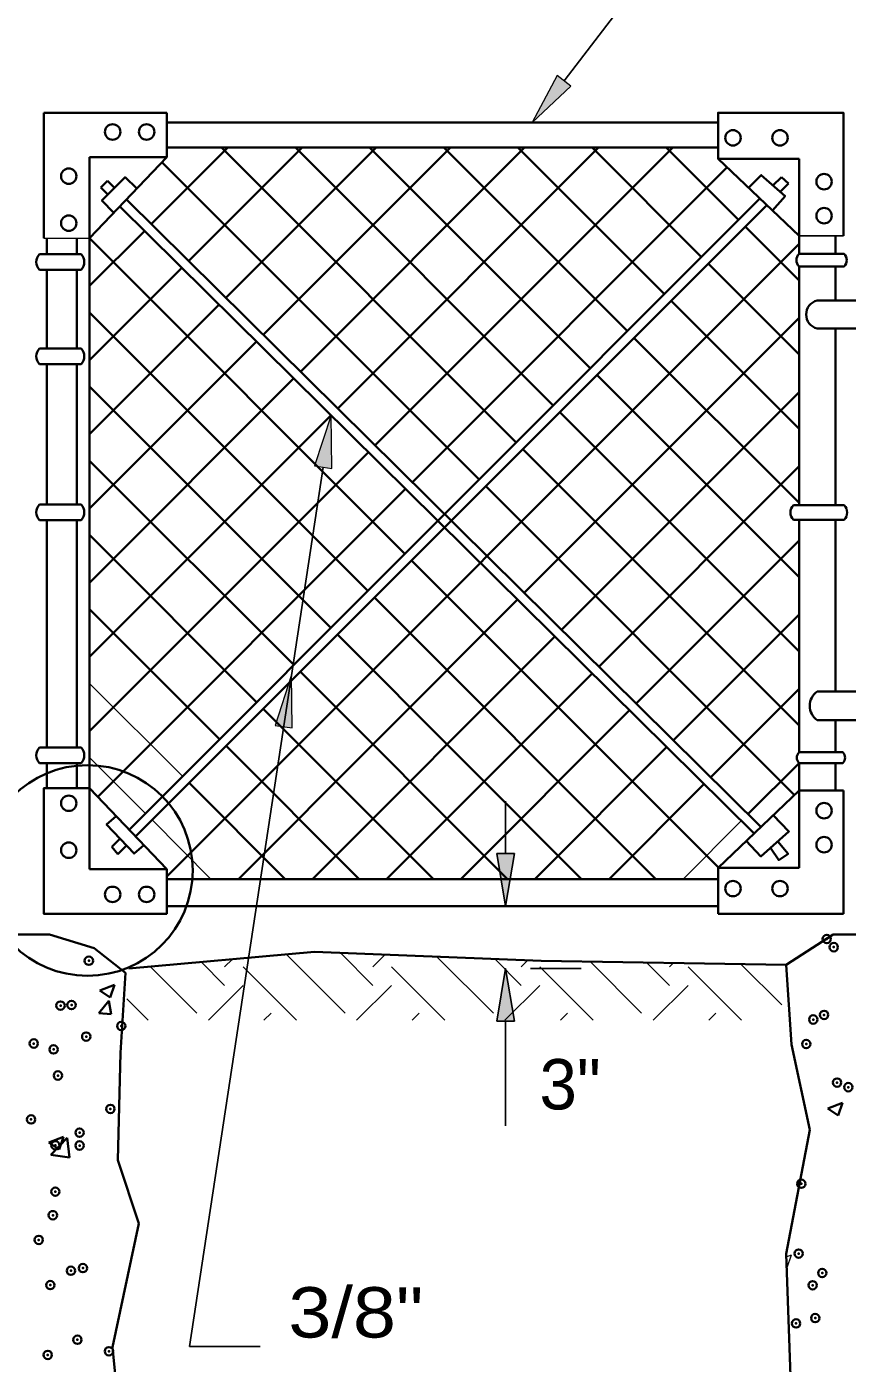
# Model space of a CAD drawing. Extents: x 36.5 to 71.8, y 27 to 49.
# Drawn here: x 46.604 to 48.561, y 41.984 to 45.168 of the extents above; entities that cross this region are included whole.
import ezdxf

# ---------------------------------------------------------------- set-up
doc = ezdxf.new("R2010")
doc.units = 0
doc.header["$LTSCALE"] = 0.04
doc.header["$PDMODE"] = 32
doc.header["$PDSIZE"] = 0.02
for name, color, linetype, lineweight in [('1', 7, 'Continuous', 35), ('3', 7, 'Continuous', 13), ('4', 7, 'Continuous', 35), ('6', 7, 'Continuous', 13)]:
    doc.layers.add(name, color=color, linetype=linetype, lineweight=lineweight)

msp = doc.modelspace()

# ---------------------------------------------------------------- hatches: boundary and pattern name
at = {"layer": '1'}
for points in [[(47.76675, 43.19817), (47.72508, 43.19817), (47.74592, 43.07317), (47.74592, 43.07317)], [(47.76675, 42.79917), (47.72508, 42.79917), (47.74592, 42.92417), (47.74592, 42.92417)]]:
    msp.add_hatch(color=256, dxfattribs=at).paths.add_polyline_path(points)
at = {"layer": '3'}
for points in [[(47.90167, 45.02675), (47.86867, 45.05208), (47.80908, 44.94025), (47.80908, 44.94025)], [(47.29042, 44.12208), (47.33158, 44.11583), (47.32975, 44.2425), (47.32975, 44.2425)], [(47.19608, 43.50358), (47.23725, 43.49733), (47.23542, 43.624), (47.23542, 43.624)]]:
    msp.add_hatch(color=256, dxfattribs=at).paths.add_polyline_path(points)

# ---------------------------------------------------------------- linework, layer by layer
at = {"layer": '1'}
for p, q in [((46.64442, 44.96333), (46.64442, 44.66442)), ((46.93808, 44.96333), (46.64442, 44.96333)), ((46.93808, 44.85758), (46.93808, 44.96333)), ((48.25242, 44.94025), (46.93808, 44.94025)), ((48.25242, 44.88042), (46.93808, 44.88042)), ((46.754, 44.66442), (46.754, 44.85758)), ((46.754, 44.85758), (46.93808, 44.85758)), ((46.93808, 44.85758), (46.754, 44.66442)), ((48.44558, 44.66967), (48.25242, 44.85375)), ((48.44558, 44.85375), (48.44558, 44.66967)), ((48.3835, 44.78983), (48.40342, 44.80975)), ((48.40342, 44.80975), (48.42017, 44.79492)), ((46.79658, 44.80083), (46.78083, 44.785)), ((46.79767, 44.76842), (46.78083, 44.785)), ((46.81342, 44.78417), (46.79658, 44.80083)), ((48.40025, 44.775), (48.42017, 44.79492)), ((48.35425, 43.2615), (46.84158, 44.75633)), ((46.84808, 43.255), (48.35225, 44.75858)), ((46.8635, 43.23892), (48.36842, 44.74317)), ((48.3385, 43.24558), (46.82617, 44.74017)), ((46.65233, 44.66442), (46.65233, 44.62625)), ((46.72333, 44.66442), (46.72333, 44.62625)), ((46.754, 44.66442), (46.754, 43.35375)), ((48.44558, 44.66967), (48.44558, 44.62733)), ((48.53267, 44.66967), (48.53267, 44.62733)), ((46.7335, 44.62625), (46.63458, 44.62625)), ((48.44558, 44.62733), (48.553, 44.62733)), ((46.7335, 44.589), (46.63458, 44.589)), ((46.65233, 44.589), (46.65233, 44.40158)), ((46.72333, 44.589), (46.72333, 44.40158)), ((48.44558, 44.59683), (48.553, 44.59683)), ((48.44558, 44.59683), (48.44558, 44.02817)), ((48.53267, 44.59683), (48.53267, 44.51608)), ((48.48908, 44.51608), (48.7825, 44.51608)), ((48.48908, 44.449), (48.7825, 44.449)), ((48.53267, 44.449), (48.53267, 44.02817)), ((46.7335, 44.40158), (46.63458, 44.40158)), ((46.7335, 44.36433), (46.63458, 44.36433)), ((46.65233, 44.36433), (46.65233, 44.02975)), ((46.72333, 44.36433), (46.72333, 44.02975)), ((46.7335, 44.02975), (46.63458, 44.02975)), ((48.43242, 44.02817), (48.553, 44.02817)), ((46.7335, 43.9925), (46.63458, 43.9925)), ((46.65233, 43.9925), (46.65233, 43.45067)), ((46.72333, 43.9925), (46.72333, 43.45067)), ((48.43242, 43.99308), (48.553, 43.99308)), ((48.44558, 43.99308), (48.44558, 43.43942)), ((48.53267, 43.99308), (48.53267, 43.58442)), ((48.48908, 43.58442), (48.82608, 43.58442)), ((48.48908, 43.51583), (48.82608, 43.51583)), ((48.53267, 43.51583), (48.53267, 43.43942)), ((46.7335, 43.45067), (46.63458, 43.45067)), ((48.44558, 43.43942), (48.55008, 43.43942)), ((46.7335, 43.41342), (46.63458, 43.41342)), ((46.65233, 43.41342), (46.65233, 43.35375)), ((46.72333, 43.41342), (46.72333, 43.35375)), ((48.44558, 43.4135), (48.55008, 43.4135)), ((48.44558, 43.4135), (48.44558, 43.3485)), ((48.53267, 43.4135), (48.53267, 43.3485)), ((46.93808, 43.16058), (46.754, 43.35375)), ((48.44558, 43.3485), (48.25242, 43.16442)), ((48.44558, 43.3485), (48.55133, 43.3485)), ((48.44558, 43.16442), (48.44558, 43.3485)), ((48.55133, 43.3485), (48.55133, 43.05483)), ((46.80733, 43.21425), (46.82642, 43.23333)), ((46.80733, 43.21425), (46.82133, 43.19675)), ((46.82133, 43.19675), (46.84183, 43.21725)), ((48.25242, 43.16442), (48.44558, 43.16442)), ((48.25242, 43.05483), (48.25242, 43.16442)), ((46.93808, 43.1375), (48.25242, 43.1375)), ((46.93808, 43.07317), (48.25242, 43.07317)), ((48.55133, 43.05483), (48.25242, 43.05483)), ((48.41483, 42.93325), (48.52733, 43.00542)), ((48.52733, 43.00542), (48.68983, 43.00542)), ((48.42733, 42.74317), (48.41483, 42.93325)), ((48.47108, 42.53992), (48.42733, 42.74317)), ((48.41483, 42.24483), (48.47108, 42.53992)), ((48.42733, 41.89733), (48.41483, 42.24483))]:
    msp.add_line(p, q, dxfattribs=at)
at = {"layer": '1', "lineweight": 13}
msp.add_line((46.64442, 44.66442), (46.754, 44.66442), dxfattribs=at)
at = {"layer": '1', "lineweight": 25}
for p, q in [((48.44558, 44.66967), (48.55133, 44.66967)), ((47.74592, 43.19817), (47.74592, 43.32317)), ((47.80175, 43.07317), (47.92592, 43.07317)), ((47.42958, 42.88392), (47.35208, 42.96142)), ((47.00975, 42.81758), (46.89825, 42.92908)), ((47.076, 42.88392), (47.02008, 42.93983)), ((47.076, 42.92808), (47.09433, 42.94642)), ((47.24742, 42.80092), (47.12017, 42.92808)), ((47.36325, 42.81758), (47.22308, 42.95783)), ((47.42958, 42.92808), (47.45867, 42.95725)), ((47.60092, 42.80092), (47.47375, 42.92808)), ((47.71683, 42.81758), (47.58208, 42.95242)), ((47.78308, 42.88392), (47.72, 42.947)), ((47.78308, 42.92808), (47.79892, 42.94392)), ((47.9545, 42.80092), (47.82733, 42.92808)), ((48.07033, 42.81758), (47.94717, 42.94083)), ((48.13667, 42.88392), (48.08192, 42.93858)), ((48.13667, 42.92808), (48.14617, 42.93758)), ((48.30808, 42.80092), (48.18083, 42.92808)), ((48.40417, 42.83742), (48.30658, 42.935)), ((47.80533, 42.92417), (47.92592, 42.92417)), ((47.03717, 42.80092), (47.12017, 42.88392)), ((47.39075, 42.80092), (47.47375, 42.88392)), ((47.74433, 42.80092), (47.82733, 42.88392)), ((48.09783, 42.80092), (48.18083, 42.88392)), ((46.89383, 42.80092), (46.84267, 42.85208)), ((47.16975, 42.80092), (47.1865, 42.81758)), ((47.52333, 42.80092), (47.54008, 42.81758)), ((47.74592, 42.79917), (47.74592, 42.67417)), ((47.87692, 42.80092), (47.89358, 42.81758)), ((48.23042, 42.80092), (48.24717, 42.81758)), ((47.74592, 42.67417), (47.74592, 42.54917))]:
    msp.add_line(p, q, dxfattribs=at)
at = {"layer": '1'}
for points in [[(48.55133, 44.66967), (48.55133, 44.96333), (48.25242, 44.96333), (48.25242, 44.85375), (48.44558, 44.85375)], [(46.86675, 44.78275), (46.83858, 44.80958), (46.78333, 44.754), (46.8115, 44.72475)], [(48.32542, 44.78417), (48.35533, 44.81467), (48.41217, 44.7645), (48.38225, 44.73)], [(46.81708, 43.28758), (46.79433, 43.267), (46.85992, 43.19817), (46.88333, 43.21808)], [(48.38392, 43.28975), (48.42133, 43.2505), (48.35475, 43.19125), (48.31942, 43.22825)], [(48.39508, 43.22717), (48.41933, 43.19758), (48.39708, 43.18275), (48.37775, 43.21175)], [(46.20858, 41.44492), (46.17733, 41.67442), (46.19608, 41.89733), (46.18358, 42.24483), (46.23983, 42.53992), (46.19608, 42.74317), (46.18358, 42.93325), (46.29608, 43.00542), (46.45858, 43.00542), (46.65858, 43.00542), (46.76483, 42.97258), (46.83983, 42.91358)], [(46.83983, 42.91358), (46.82733, 42.72342), (46.82108, 42.46775), (46.87108, 42.31692), (46.80858, 42.02192), (46.85858, 41.51708)]]:
    msp.add_lwpolyline(points, dxfattribs=at)
msp.add_lwpolyline([(46.754, 43.16058), (46.93808, 43.16058), (46.93808, 43.05483), (46.64442, 43.05483), (46.64442, 43.35375), (46.754, 43.35375)], close=True, dxfattribs=at)
at = {"layer": '1', "lineweight": 25}
for points in [[(47.76675, 43.19817), (47.72508, 43.19817), (47.74592, 43.07317), (47.74592, 43.07317)], [(47.76675, 42.79917), (47.72508, 42.79917), (47.74592, 42.92417), (47.74592, 42.92417)]]:
    msp.add_lwpolyline(points, close=True, dxfattribs=at)
at = {"layer": '1'}
for centre, radius in [((46.80883, 44.91742), 0.0184), ((46.88992, 44.91742), 0.0184), ((48.28808, 44.9035), 0.0184), ((48.40008, 44.9035), 0.0184), ((46.70425, 44.81208), 0.0184), ((48.50533, 44.799), 0.0184), ((46.70425, 44.70017), 0.0184), ((48.50533, 44.71792), 0.0184), ((46.74892, 43.15792), 0.25087), ((46.70425, 43.318), 0.0184), ((48.50533, 43.30033), 0.0184), ((46.70425, 43.20608), 0.0184), ((48.50533, 43.21925), 0.0184), ((46.80883, 43.10083), 0.0184), ((46.88992, 43.10083), 0.0184), ((48.28808, 43.11467), 0.0184), ((48.40008, 43.11467), 0.0184)]:
    msp.add_circle(centre, radius, dxfattribs=at)
for centre, radius, start, end in [((46.65325, 44.60758), 0.02634, 135, 225), ((46.71492, 44.60758), 0.02634, 315, 45), ((48.46075, 44.61208), 0.02156, 135, 225), ((48.53775, 44.61208), 0.02156, 315, 45), ((48.49708, 44.4825), 0.03449, 103.4689, 256.53109), ((46.65325, 44.383), 0.02634, 135, 225), ((46.71492, 44.383), 0.02634, 315, 45), ((46.65325, 44.01108), 0.02634, 135, 225), ((46.71492, 44.01108), 0.02634, 315, 45), ((48.44992, 44.01058), 0.0248, 135, 225), ((48.53542, 44.01058), 0.0248, 315, 45), ((48.51258, 43.55017), 0.04158, 124.40193, 235.59806), ((46.65325, 43.432), 0.02634, 135, 225), ((46.71492, 43.432), 0.02634, 315, 45), ((48.45833, 43.42658), 0.01813, 135, 225), ((48.53708, 43.42642), 0.01833, 315, 45)]:
    msp.add_arc(centre, radius, start, end, dxfattribs=at)
at = {"layer": '3', "lineweight": 25}
for points in [[(47.88517, 45.03942), (48.41033, 45.72417), (48.092, 45.72417)], [(47.311, 44.11892), (46.9925, 42.02383), (47.16067, 42.02383)]]:
    msp.add_lwpolyline(points, dxfattribs=at)
at = {"layer": '3'}
for points in [[(47.90167, 45.02675), (47.86867, 45.05208), (47.80908, 44.94025), (47.80908, 44.94025)], [(47.29042, 44.12208), (47.33158, 44.11583), (47.32975, 44.2425), (47.32975, 44.2425)], [(47.19608, 43.50358), (47.23725, 43.49733), (47.23542, 43.624), (47.23542, 43.624)]]:
    msp.add_lwpolyline(points, close=True, dxfattribs=at)
at = {"layer": '4'}
for p, q in [((46.901, 44.69767), (47.08383, 44.88042)), ((46.98992, 44.60975), (47.26058, 44.88042)), ((47.77108, 44.17758), (47.06817, 44.88042)), ((47.07883, 44.52192), (47.43733, 44.88042)), ((47.16775, 44.434), (47.61417, 44.88042)), ((47.85942, 44.266), (47.245, 44.88042)), ((47.25667, 44.34617), (47.79092, 44.88042)), ((47.3455, 44.25833), (47.96767, 44.88042)), ((47.94783, 44.35433), (47.42175, 44.88042)), ((47.43442, 44.17042), (48.1445, 44.88042)), ((48.03625, 44.44275), (47.5985, 44.88042)), ((48.12467, 44.53108), (47.77533, 44.88042)), ((48.21308, 44.6195), (47.95208, 44.88042)), ((48.3015, 44.70783), (48.12883, 44.88042)), ((47.68267, 44.08925), (46.9265, 44.84542)), ((47.52333, 44.08258), (48.274, 44.83317)), ((46.754, 44.55067), (46.88525, 44.68183)), ((48.44558, 44.56375), (48.31725, 44.69208)), ((47.50583, 43.9125), (46.754, 44.66433)), ((46.93808, 43.14375), (48.44558, 44.65117)), ((46.754, 44.37383), (46.97408, 44.594)), ((48.44558, 44.387), (48.22883, 44.60367)), ((46.754, 44.19708), (47.063, 44.50608)), ((47.41742, 43.82417), (46.754, 44.48758)), ((48.44558, 44.21025), (48.14042, 44.51533)), ((47.79008, 43.819), (48.44558, 44.47442)), ((48.44558, 44.03342), (48.052, 44.42692)), ((46.754, 44.02033), (47.15192, 44.41825)), ((46.754, 43.8435), (47.24083, 44.33042)), ((48.44558, 43.85667), (47.96367, 44.33858)), ((47.329, 43.73575), (46.754, 44.31075)), ((47.879, 43.73108), (48.44558, 44.29767)), ((46.754, 43.66675), (47.32975, 44.2425)), ((48.44558, 43.67992), (47.87525, 44.25017)), ((46.754, 43.49), (47.41867, 44.15467)), ((48.44558, 43.50308), (47.78683, 44.16183)), ((47.24058, 43.64742), (46.754, 44.134)), ((47.96792, 43.64325), (48.44558, 44.12083)), ((48.43417, 43.33767), (47.69842, 44.0735)), ((46.77375, 43.333), (47.50758, 44.06683)), ((47.15217, 43.559), (46.754, 43.95725)), ((48.05683, 43.55533), (48.44558, 43.94408)), ((48.25317, 43.16517), (47.52158, 43.89675)), ((47.10867, 43.1375), (47.77433, 43.80317)), ((48.104, 43.1375), (47.43317, 43.80833)), ((47.06375, 43.47067), (46.754, 43.78042)), ((48.14575, 43.4675), (48.44558, 43.76733)), ((47.28542, 43.1375), (47.86325, 43.71533)), ((47.92725, 43.1375), (47.34475, 43.72)), ((47.7505, 43.1375), (47.25642, 43.63158)), ((47.46217, 43.1375), (47.95217, 43.6275)), ((48.23467, 43.37967), (48.44558, 43.5905)), ((47.57367, 43.1375), (47.168, 43.54325)), ((47.639, 43.1375), (48.04108, 43.53958)), ((47.39692, 43.1375), (47.07958, 43.45483)), ((47.81575, 43.1375), (48.12992, 43.45175)), ((48.32358, 43.29175), (48.44558, 43.41375)), ((47.22017, 43.1375), (46.99117, 43.3665)), ((47.9925, 43.1375), (48.21883, 43.36383)), ((46.77842, 42.87225), (46.81342, 42.88567)), ((46.77842, 42.87225), (46.80325, 42.8555)), ((46.80325, 42.8555), (46.81342, 42.88567)), ((46.77575, 42.81825), (46.79983, 42.847)), ((46.80567, 42.81567), (46.79992, 42.847)), ((46.77575, 42.81825), (46.80567, 42.81567)), ((48.514, 42.59083), (48.549, 42.60433)), ((48.514, 42.59083), (48.53883, 42.57408)), ((48.53883, 42.57408), (48.549, 42.60433)), ((46.65675, 42.50967), (46.69175, 42.52308)), ((46.66133, 42.4805), (46.70033, 42.52108)), ((46.68167, 42.49292), (46.69175, 42.52308)), ((46.70583, 42.47367), (46.70033, 42.52108)), ((46.65675, 42.50967), (46.68158, 42.49292)), ((46.66133, 42.4805), (46.70583, 42.47367))]:
    msp.add_line(p, q, dxfattribs=at)
at = {"layer": '4', "lineweight": 13}
for p, q in [((46.97542, 43.38225), (46.754, 43.60367)), ((46.887, 43.29392), (46.754, 43.42692)), ((47.04333, 43.1375), (46.90275, 43.27817)), ((48.16933, 43.1375), (48.30775, 43.276)), ((48.41508, 42.237), (48.42733, 42.24175)), ((48.41725, 42.2115), (48.42733, 42.24175)), ((48.416, 42.21233), (48.41717, 42.2115))]:
    msp.add_line(p, q, dxfattribs=at)
at = {"layer": '4'}
msp.add_lwpolyline([(48.41483, 42.93325), (47.831, 42.94267), (47.2905, 42.96375), (46.84775, 42.92458)], dxfattribs=at)
for p in [(48.51158, 42.9945), (48.52825, 42.97517), (46.75217, 42.94275), (46.68458, 42.83583), (46.71083, 42.83725), (48.47958, 42.80275), (48.50525, 42.81375), (46.74583, 42.762), (46.82942, 42.78733), (46.62067, 42.74558), (46.668, 42.73142), (48.46283, 42.74433), (46.6785, 42.66933), (48.53633, 42.6525), (48.56308, 42.6415), (46.80367, 42.58975), (46.61433, 42.56483), (46.67242, 42.50292), (46.73, 42.53317), (46.73, 42.5025), (48.45075, 42.41142), (46.67217, 42.39258), (46.66633, 42.3365), (46.63258, 42.27767), (48.44467, 42.245), (46.70942, 42.20417), (46.738, 42.2105), (48.501, 42.19875), (46.66025, 42.17), (48.47808, 42.16967), (48.48425, 42.09142), (48.43858, 42.07858), (46.72483, 42.03967), (46.65417, 42.00358), (46.80008, 42.01225)]:
    msp.add_point(p, dxfattribs=at)
at = {"layer": '6', "lineweight": 25}
for p, q in [((47.73925, 43.07317), (47.73933, 43.07317)), ((47.74283, 42.92417), (47.74292, 42.92417)), ((47.74592, 42.92417), (47.746, 42.92417))]:
    msp.add_line(p, q, dxfattribs=at)

# ---------------------------------------------------------------- texts
at = {"layer": '3'}
msp.add_text('3"', height=0.12, dxfattribs=at).set_placement((47.82667, 42.5885))
at = {"layer": '3', "width": 1.15}
msp.add_text('3/8"', height=0.12, dxfattribs=at).set_placement((47.22792, 42.045))

doc.saveas('drawing.dxf')
